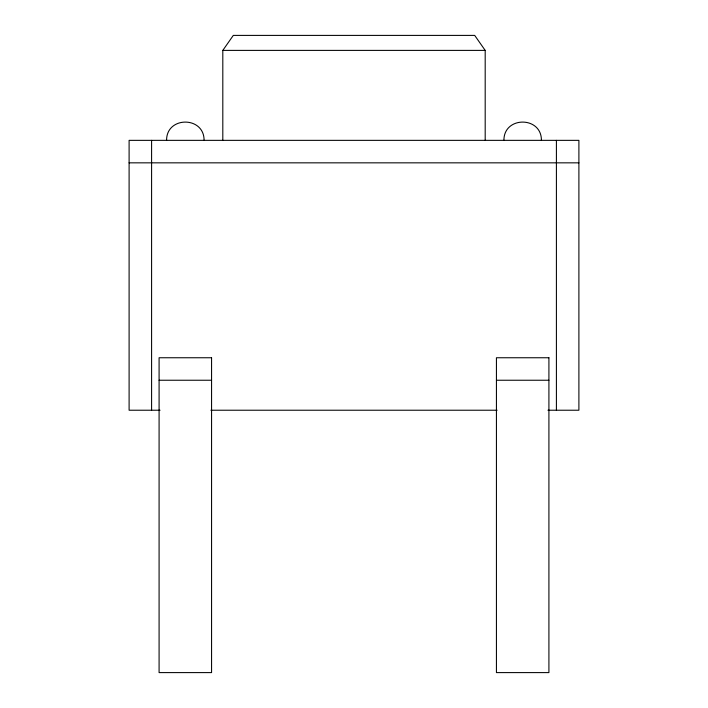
<?xml version="1.0" encoding="UTF-8"?>
<svg xmlns="http://www.w3.org/2000/svg" width="708" height="708" viewBox="0 0 708 708"><rect width="100%" height="100%" fill="white"/><g stroke="black" fill="none" stroke-linecap="round" stroke-linejoin="round"><path stroke-width="1.06" d="M166.592 140.352C166.336 116.015 204.32 116.015 204.072 140.352M503.928 140.352C503.68 116.015 541.664 116.015 541.408 140.352M222.808 140.352L222.808 50.392L233.304 35.4L474.696 35.4L485.192 50.392L485.192 140.352M222.808 50.392L485.192 50.392M129.104 162.84L578.896 162.84M159.088 380.24L211.568 380.24M496.432 380.24L548.912 380.24M160.052 410.224L129.104 410.224L129.104 140.352L578.896 140.352L578.896 410.224L547.948 410.224M210.887 410.224L497.113 410.224M556.408 140.352L556.408 410.224M151.592 140.352L151.592 410.224M211.568 357.752L159.088 357.752L159.088 672.6L211.568 672.6L211.568 357.752M548.912 357.752L496.432 357.752L496.432 672.6L548.912 672.6L548.912 357.752"/></g></svg>
